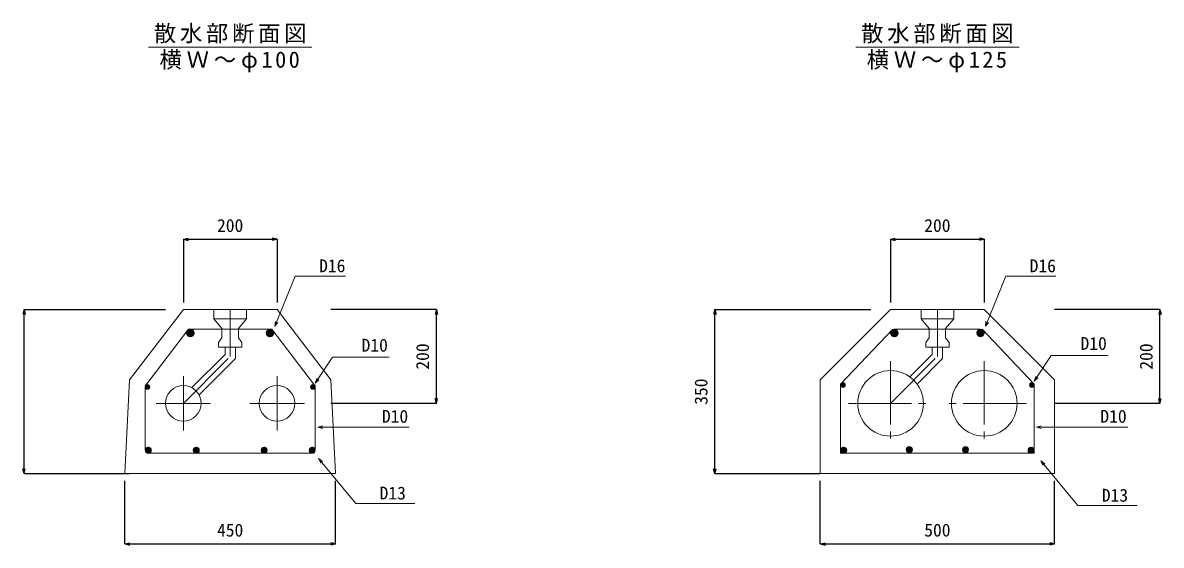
# Model space of a CAD drawing. Units: millimetres, scale not verified. Extents: x -9232 to 7975, y -6572 to 1682.
# Drawn here: x 3721 to 6151, y 258 to 1373 of the extents above; entities that cross this region are included whole.
import ezdxf
from ezdxf.enums import TextEntityAlignment as Align

# ---------------------------------------------------------------- set-up
doc = ezdxf.new("R2010")
doc.units = ezdxf.units.MM
doc.header["$LTSCALE"] = 15
doc.linetypes.add('CHAIN2', pattern=[12, 9, -1, 1, -1])
doc.layers.add('0-1_ブロック', color=2, linetype='Continuous', lineweight=18)
doc.layers.add('0-A', color=7, linetype='Continuous', lineweight=18)
doc.layers.add('0-3_鉄筋', color=4, linetype='Continuous')
doc.layers.add('0-6_寸法', color=4, linetype='Continuous')
doc.styles.add('ＭＳ ゴシック', font='')
doc.styles.get('ＭＳ ゴシック').set_extended_font_data('MS Gothic')

msp = doc.modelspace()

# ---------------------------------------------------------------- linework, layer by layer
at = {"layer": '0-1_ブロック', "color": 3}
for p, q in [((3949.06, 611.06), (4064.06, 761.06)), ((4264.06, 761.06), (4064.06, 761.06)), ((4264.06, 761.06), (4379.06, 611.06)), ((5573.5, 761.06), (5423.5, 611.06)), ((5573.5, 761.06), (5773.5, 761.06)), ((5773.5, 761.06), (5923.5, 611.06)), ((3949.06, 611.06), (3939.06, 411.06)), ((4389.06, 411.06), (4379.06, 611.06)), ((5423.5, 411.06), (5423.5, 611.06)), ((4389.06, 411.06), (3939.06, 411.06))]:
    msp.add_line(p, q, dxfattribs=at)
at = {"layer": '0-1_ブロック', "color": 7}
for p, q in [((4129.06, 741.06), (4129.06, 761.06)), ((4199.06, 741.06), (4199.06, 761.06)), ((5638.5, 741.06), (5638.5, 761.06)), ((5708.5, 741.06), (5708.5, 761.06)), ((4129.06, 741.06), (4146.56, 721.06)), ((4199.06, 741.06), (4129.06, 741.06)), ((5638.5, 741.06), (5656, 721.06)), ((5708.5, 741.06), (5638.5, 741.06)), ((4146.56, 701.06), (4146.56, 721.06)), ((5656, 701.06), (5656, 721.06)), ((4146.56, 701.06), (4139.06, 691.06)), ((4139.06, 681.06), (4139.06, 691.06)), ((4189.06, 681.06), (4139.06, 681.06)), ((4153.06, 665.61), (4153.06, 681.11)), ((4175.06, 656.5), (4175.06, 681.11)), ((4181.56, 701.06), (4189.06, 691.06)), ((4189.06, 681.06), (4189.06, 691.06)), ((5656, 701.06), (5648.5, 691.06)), ((5648.5, 681.06), (5648.5, 691.06)), ((5698.5, 681.06), (5648.5, 681.06)), ((5662.5, 665.61), (5662.5, 681.11)), ((5684.5, 656.5), (5684.5, 681.11)), ((5691, 701.06), (5698.5, 691.06)), ((5698.5, 681.06), (5698.5, 691.06)), ((4082, 594.55), (4153.06, 665.61)), ((4097.55, 579), (4175.06, 656.5)), ((5614.6, 617.72), (5662.5, 665.61)), ((5630.16, 602.16), (5684.5, 656.5))]:
    msp.add_line(p, q, dxfattribs=at)
at = {"layer": '0-1_ブロック', "color": 7, "linetype": 'CHAIN2'}
for p, q in [((4164.06, 761.06), (4164.06, 661.06)), ((5673.5, 761.06), (5673.5, 661.06)), ((4064.06, 561.06), (4164.06, 661.06)), ((5573.5, 561.06), (5673.5, 661.06)), ((5573.5, 651.06), (5573.5, 471.06)), ((5773.5, 651.06), (5773.5, 471.06)), ((4064.06, 502.8), (4064.06, 619.31)), ((4264.06, 502.8), (4264.06, 619.31)), ((4122.31, 561.06), (4005.8, 561.06)), ((4205.8, 561.06), (4322.31, 561.06)), ((5483.5, 561.06), (5663.5, 561.06)), ((5863.5, 561.06), (5683.5, 561.06))]:
    msp.add_line(p, q, dxfattribs=at)
at = {"layer": '0-1_ブロック'}
for p, q in [((4071.07, 710.55), (4079.56, 719.04)), ((4071.26, 712.86), (4077.25, 718.85)), ((4071.4, 708.75), (4081.36, 718.72)), ((4072.02, 707.25), (4082.86, 718.09)), ((4072.87, 705.98), (4084.13, 717.24)), ((4073.93, 704.92), (4085.2, 716.19)), ((4075.19, 704.06), (4086.06, 714.93)), ((4076.67, 703.42), (4086.69, 713.44)), ((4078.45, 703.08), (4087.03, 711.66)), ((4080.73, 703.23), (4086.88, 709.38)), ((4249.66, 703.08), (4241.08, 711.66)), ((4247.38, 703.23), (4241.23, 709.38)), ((4251.44, 703.42), (4241.42, 713.44)), ((4252.93, 704.06), (4242.05, 714.93)), ((4254.19, 704.92), (4242.92, 716.19)), ((4255.24, 705.98), (4243.98, 717.24)), ((4256.09, 707.25), (4245.25, 718.09)), ((4256.72, 708.75), (4246.75, 718.72)), ((4257.04, 710.55), (4248.55, 719.04)), ((4256.85, 712.86), (4250.86, 718.85)), ((4344.09, 599.59), (4253.12, 719.06)), ((5578.28, 719.06), (5467, 602.24)), ((5573.52, 710.55), (5582.01, 719.04)), ((5573.71, 712.86), (5579.7, 718.85)), ((5573.84, 708.75), (5583.81, 718.72)), ((5574.46, 707.25), (5585.31, 718.09)), ((5575.32, 705.98), (5586.57, 717.24)), ((5576.37, 704.92), (5587.64, 716.19)), ((5577.63, 704.06), (5588.5, 714.93)), ((5579.12, 703.42), (5589.14, 713.44)), ((5580.9, 703.08), (5589.48, 711.66)), ((5581.5, 719.06), (5765.5, 719.06)), ((5583.17, 703.23), (5589.32, 709.38)), ((5766.1, 703.08), (5757.52, 711.66)), ((5763.83, 703.23), (5757.68, 709.38)), ((5767.88, 703.42), (5757.86, 713.44)), ((5769.37, 704.06), (5758.5, 714.93)), ((5770.63, 704.92), (5759.36, 716.19)), ((5771.69, 705.98), (5760.43, 717.24)), ((5772.54, 707.25), (5761.7, 718.09)), ((5773.16, 708.75), (5763.19, 718.72)), ((5773.48, 710.55), (5764.99, 719.04)), ((5773.29, 712.86), (5767.3, 718.85)), ((5768.72, 719.06), (5880, 602.24)), ((3982.56, 596.06), (3982.56, 461.06)), ((3982.59, 595.46), (3988.15, 601.02)), ((3987.56, 596.06), (3982.83, 600.78)), ((3982.91, 597.9), (3985.71, 600.71)), ((3983.08, 593.83), (3989.78, 600.53)), ((3983.96, 592.58), (3991.03, 599.65)), ((3985.16, 591.67), (3991.95, 598.45)), ((3986.74, 591.12), (3992.49, 596.87)), ((3989.01, 591.27), (3992.34, 594.6)), ((4341.37, 591.12), (4335.62, 596.87)), ((4339.1, 591.27), (4335.77, 594.6)), ((4342.95, 591.67), (4336.17, 598.45)), ((4344.15, 592.58), (4337.08, 599.65)), ((4345.03, 593.83), (4338.33, 600.53)), ((4345.52, 595.46), (4339.96, 601.02)), ((4340.56, 596.06), (4345.28, 600.78)), ((4345.2, 597.9), (4342.4, 600.71)), ((4345.56, 596.06), (4345.56, 461.06)), ((5467, 454.56), (5467, 602.24)), ((5467, 454.56), (5467, 602.24)), ((5472.78, 595.12), (5467.03, 600.87)), ((5470.51, 595.27), (5467.18, 598.6)), ((5474.36, 595.67), (5467.57, 602.45)), ((5475.56, 596.58), (5468.49, 603.65)), ((5476.44, 597.83), (5469.73, 604.53)), ((5476.93, 599.46), (5471.37, 605.02)), ((5476.61, 601.9), (5473.8, 604.71)), ((5870.07, 599.46), (5875.63, 605.02)), ((5870.39, 601.9), (5873.2, 604.71)), ((5870.56, 597.83), (5877.27, 604.53)), ((5871.44, 596.58), (5878.51, 603.65)), ((5872.65, 595.67), (5879.43, 602.45)), ((5874.22, 595.12), (5879.97, 600.87)), ((5876.49, 595.27), (5879.82, 598.6)), ((5880, 454.56), (5880, 602.24)), ((3982.56, 460.8), (3989.31, 467.55)), ((3982.68, 462.34), (3987.77, 467.43)), ((3982.73, 459.56), (3990.55, 467.38)), ((3983.08, 458.5), (3991.62, 467.03)), ((3983.57, 457.57), (3992.54, 466.54)), ((3983.78, 464.85), (3985.26, 466.33)), ((3984.18, 456.76), (3993.35, 465.94)), ((3984.89, 456.07), (3994.05, 465.22)), ((3985.72, 455.48), (3994.63, 464.39)), ((3986.67, 455.01), (3995.1, 463.45)), ((3987.76, 454.69), (3995.43, 462.36)), ((4085.06, 460.8), (4091.81, 467.55)), ((4085.18, 462.34), (4090.27, 467.43)), ((4085.23, 459.56), (4093.05, 467.38)), ((4085.58, 458.5), (4094.12, 467.03)), ((4086.07, 457.57), (4095.04, 466.54)), ((4086.28, 464.85), (4087.76, 466.33)), ((4086.68, 456.76), (4095.85, 465.94)), ((4087.39, 456.07), (4096.55, 465.22)), ((4088.22, 455.48), (4097.13, 464.39)), ((4089.17, 455.01), (4097.6, 463.45)), ((4090.26, 454.69), (4097.93, 462.36)), ((4237.85, 454.69), (4230.19, 462.36)), ((4238.95, 455.01), (4230.51, 463.45)), ((4239.89, 455.48), (4230.98, 464.39)), ((4240.72, 456.07), (4231.56, 465.22)), ((4241.44, 456.76), (4232.26, 465.94)), ((4242.04, 457.57), (4233.07, 466.54)), ((4242.53, 458.5), (4234, 467.03)), ((4242.88, 459.56), (4235.06, 467.38)), ((4243.05, 460.8), (4236.3, 467.55)), ((4242.93, 462.34), (4237.84, 467.43)), ((4241.83, 464.85), (4240.35, 466.33)), ((4340.35, 454.69), (4332.69, 462.36)), ((4341.45, 455.01), (4333.01, 463.45)), ((4342.39, 455.48), (4333.48, 464.39)), ((4343.22, 456.07), (4334.06, 465.22)), ((4343.94, 456.76), (4334.76, 465.94)), ((4344.54, 457.57), (4335.57, 466.54)), ((4345.03, 458.5), (4336.5, 467.03)), ((4345.38, 459.56), (4337.56, 467.38)), ((4345.55, 460.8), (4338.8, 467.55)), ((4345.43, 462.34), (4340.34, 467.43)), ((4344.33, 464.85), (4342.85, 466.33)), ((5467.01, 460.8), (5473.75, 467.55)), ((5467.13, 462.34), (5472.21, 467.43)), ((5467.18, 459.56), (5475, 467.38)), ((5467.53, 458.5), (5476.06, 467.03)), ((5468.01, 457.57), (5476.99, 466.54)), ((5468.22, 464.85), (5469.71, 466.33)), ((5468.62, 456.76), (5477.79, 465.94)), ((5469.34, 456.07), (5478.49, 465.22)), ((5470.16, 455.48), (5479.08, 464.39)), ((5471.11, 455.01), (5479.55, 463.45)), ((5472.2, 454.69), (5479.87, 462.36)), ((5607.01, 461.8), (5613.75, 468.55)), ((5607.13, 463.34), (5612.21, 468.43)), ((5607.18, 460.56), (5615, 468.38)), ((5607.53, 459.5), (5616.06, 468.03)), ((5608.01, 458.57), (5616.99, 467.54)), ((5608.22, 465.85), (5609.71, 467.33)), ((5608.62, 457.76), (5617.79, 466.94)), ((5609.34, 457.07), (5618.49, 466.22)), ((5610.16, 456.48), (5619.08, 465.39)), ((5611.11, 456.01), (5619.55, 464.45)), ((5612.2, 455.69), (5619.87, 463.36)), ((5613.49, 455.56), (5620, 462.07)), ((5733.52, 455.56), (5727, 462.07)), ((5734.8, 455.69), (5727.13, 463.36)), ((5735.89, 456.01), (5727.46, 464.45)), ((5736.84, 456.48), (5727.92, 465.39)), ((5737.66, 457.07), (5728.51, 466.22)), ((5738.38, 457.76), (5729.21, 466.94)), ((5738.99, 458.57), (5730.01, 467.54)), ((5739.48, 459.5), (5730.94, 468.03)), ((5739.83, 460.56), (5732, 468.38)), ((5740, 461.8), (5733.25, 468.55)), ((5739.87, 463.34), (5734.79, 468.43)), ((5738.78, 465.85), (5737.29, 467.33)), ((5874.8, 454.69), (5867.13, 462.36)), ((5875.89, 455.01), (5867.46, 463.45)), ((5876.84, 455.48), (5867.92, 464.39)), ((5877.66, 456.07), (5868.51, 465.22)), ((5878.38, 456.76), (5869.21, 465.94)), ((5878.99, 457.57), (5870.01, 466.54)), ((5879.48, 458.5), (5870.94, 467.03)), ((5879.83, 459.56), (5872, 467.38)), ((5880, 460.8), (5873.25, 467.55)), ((5879.87, 462.34), (5874.79, 467.43)), ((5878.78, 464.85), (5877.29, 466.33)), ((3989.04, 454.56), (3995.56, 461.07)), ((3990.65, 454.76), (3995.36, 459.46)), ((3991.56, 454.56), (4336.56, 454.56)), ((4091.54, 454.56), (4098.06, 461.07)), ((4093.15, 454.76), (4097.86, 459.46)), ((4236.57, 454.56), (4230.06, 461.07)), ((4234.96, 454.76), (4230.26, 459.46)), ((4339.07, 454.56), (4332.56, 461.07)), ((4337.46, 454.76), (4332.76, 459.46)), ((5467, 454.56), (5880, 454.56)), ((5473.49, 454.56), (5480, 461.07)), ((5475.1, 454.76), (5479.8, 459.46)), ((5615.1, 455.76), (5619.8, 460.46)), ((5731.9, 455.76), (5727.2, 460.46)), ((5873.52, 454.56), (5867, 461.07)), ((5871.9, 454.76), (5867.2, 459.46))]:
    msp.add_line(p, q, dxfattribs=at)
at = {"layer": '0-1_ブロック', "color": 7}
for points in [[(4181.56, 701.06), (4181.56, 721.06), (4199.06, 741.06)], [(5691, 701.06), (5691, 721.06), (5708.5, 741.06)]]:
    msp.add_lwpolyline(points, dxfattribs=at)
at = {"layer": '0-1_ブロック'}
msp.add_lwpolyline([(3984.02, 599.59), (4074.99, 719.06), (4253.12, 719.06)], dxfattribs=at)
at = {"layer": '0-1_ブロック', "color": 3}
msp.add_lwpolyline([(5423.5, 411.06), (5923.5, 411.06), (5923.5, 611.06)], dxfattribs=at)
at = {"layer": '0-1_ブロック'}
for centre, radius in [((4079.06, 711.06), 8), ((4249.06, 711.06), 8), ((5581.5, 711.06), 8), ((5765.5, 711.06), 8), ((3987.56, 596.06), 5), ((4340.56, 596.06), 5), ((5471.96, 600.06), 5), ((5875.04, 600.06), 5), ((3989.06, 461.06), 6.5), ((4091.56, 461.06), 6.5), ((4236.56, 461.06), 6.5), ((4339.06, 461.06), 6.5), ((5473.5, 461.06), 6.5), ((5613.5, 462.06), 6.5), ((5733.5, 462.06), 6.5), ((5873.5, 461.06), 6.5)]:
    msp.add_circle(centre, radius, dxfattribs=at)
at = {"layer": '0-1_ブロック', "color": 7}
for centre, radius in [((5573.5, 561.06), 70), ((5773.5, 561.06), 70), ((4064.06, 561.06), 38), ((4264.06, 561.06), 38)]:
    msp.add_circle(centre, radius, dxfattribs=at)
at = {"layer": '0-3_鉄筋'}
for p, q in [((3939.06, 261.06), (3939.06, 396.06)), ((4389.06, 261.06), (4389.06, 396.06)), ((5423.5, 261.06), (5423.5, 396.06)), ((5923.5, 261.06), (5923.5, 396.06)), ((3939.06, 261.06), (3949.2, 263.77)), ((3939.06, 261.06), (4389.06, 261.06)), ((3939.06, 261.06), (3949.2, 258.34)), ((4389.06, 261.06), (4378.91, 263.77)), ((4389.06, 261.06), (4378.91, 258.34)), ((5423.5, 261.06), (5433.64, 263.77)), ((5423.5, 261.06), (5923.5, 261.06)), ((5423.5, 261.06), (5433.64, 258.34)), ((5923.5, 261.06), (5913.36, 263.77)), ((5923.5, 261.06), (5913.36, 258.34))]:
    msp.add_line(p, q, dxfattribs=at)
at = {"layer": '0-6_寸法'}
for p, q in [((4064.06, 911.06), (4074.2, 913.77)), ((4064.06, 911.06), (4264.06, 911.06)), ((4064.06, 911.06), (4074.2, 908.34)), ((4064.06, 911.06), (4064.06, 776.06)), ((4264.06, 911.06), (4253.91, 913.77)), ((4264.06, 911.06), (4253.91, 908.34)), ((4264.06, 911.06), (4264.06, 776.06)), ((5573.5, 911.06), (5583.64, 913.77)), ((5573.5, 911.06), (5773.5, 911.06)), ((5573.5, 911.06), (5583.64, 908.34)), ((5573.5, 911.06), (5573.5, 776.06)), ((5773.5, 911.06), (5763.36, 913.77)), ((5773.5, 911.06), (5763.36, 908.34)), ((5773.5, 911.06), (5773.5, 776.06)), ((3724.06, 761.06), (3721.34, 750.91)), ((3724.06, 411.06), (3724.06, 761.06)), ((3724.06, 761.06), (3726.77, 750.91)), ((3724.06, 761.06), (4026.25, 761.06)), ((4604.06, 761.06), (4379.06, 761.06)), ((4604.06, 761.06), (4601.34, 750.91)), ((4604.06, 561.06), (4604.06, 761.06)), ((4604.06, 761.06), (4606.77, 750.91)), ((5198.5, 761.06), (5195.78, 750.91)), ((5198.5, 411.06), (5198.5, 761.06)), ((5198.5, 761.06), (5201.22, 750.91)), ((5198.5, 761.06), (5531.07, 761.06)), ((6148.5, 761.06), (5923.5, 761.06)), ((6148.5, 761.06), (6145.78, 750.91)), ((6148.5, 561.06), (6148.5, 761.06)), ((6148.5, 761.06), (6151.22, 750.91)), ((4604.06, 561.06), (4379.06, 561.06)), ((4604.06, 561.06), (4601.34, 571.2)), ((4604.06, 561.06), (4606.77, 571.2)), ((6148.5, 561.06), (5923.5, 561.06)), ((6148.5, 561.06), (6145.78, 571.2)), ((6148.5, 561.06), (6151.22, 571.2)), ((3724.06, 411.06), (3721.34, 421.2)), ((3724.06, 411.06), (3726.77, 421.2)), ((5198.5, 411.06), (5195.78, 421.2)), ((5198.5, 411.06), (5201.22, 421.2)), ((3724.06, 411.06), (3949.06, 411.06)), ((5198.5, 411.06), (5423.5, 411.06))]:
    msp.add_line(p, q, dxfattribs=at)
at = {"layer": '0-A'}
for p, q in [((3989.7, 1320.93), (4338.41, 1320.93)), ((5499.14, 1320.93), (5847.86, 1320.93)), ((4259.46, 725.47), (4260.76, 735.89)), ((4259.46, 725.47), (4265.8, 733.85)), ((5775.91, 725.47), (5777.21, 735.89)), ((5775.91, 725.47), (5782.24, 733.85)), ((4345.68, 604.33), (4382.08, 659.45)), ((4382.08, 659.45), (4503.42, 659.45)), ((5880.16, 608.2), (5916.56, 663.33)), ((5916.56, 663.33), (6037.91, 663.33)), ((4345.68, 604.33), (4349, 614.29)), ((4345.68, 604.33), (4353.53, 611.29)), ((5880.16, 608.2), (5883.48, 618.16)), ((5880.16, 608.2), (5888.02, 615.17)), ((4351.42, 510.31), (4361.57, 513.03)), ((4351.42, 510.31), (4546.36, 510.31)), ((4351.42, 510.31), (4361.57, 507.6)), ((5884.85, 510.31), (5895, 513.03)), ((5884.85, 510.31), (6079.79, 510.31)), ((5884.85, 510.31), (5895, 507.6)), ((4352.84, 443.08), (4357.23, 433.54)), ((5894.3, 438.38), (5898.69, 428.83)), ((4432.01, 347.63), (4558.14, 347.63)), ((5973.47, 342.93), (6099.6, 342.93))]:
    msp.add_line(p, q, dxfattribs=at)
for points in [[(4259.46, 725.47), (4302.99, 832.62), (4410.13, 832.62)], [(5775.91, 725.47), (5819.43, 832.62), (5926.58, 832.62)], [(4432.01, 347.63), (4352.84, 443.08), (4361.41, 437.01)], [(5973.47, 342.93), (5894.3, 438.38), (5902.87, 432.3)]]:
    msp.add_lwpolyline(points, dxfattribs=at)

# ---------------------------------------------------------------- texts
at = {"layer": '0-3_鉄筋', "style": 'ＭＳ ゴシック'}
for s, p in [('450', (4135.93, 268.56)), ('500', (5645.38, 268.56))]:
    msp.add_text(s, height=27.49, dxfattribs=at).set_placement(p, align=Align.BOTTOM_LEFT)
at = {"layer": '0-6_寸法', "style": 'ＭＳ ゴシック'}
for p in [(4135.93, 918.56), (5645.38, 918.56)]:
    msp.add_text('200', height=27.49, dxfattribs=at).set_placement(p, align=Align.BOTTOM_LEFT)
for s, p in [('200', (4596.56, 632.93)), ('200', (6141, 632.93)), ('350', (5191, 557.93))]:
    msp.add_text(s, height=27.49, rotation=90, dxfattribs=at).set_placement(p, align=Align.BOTTOM_LEFT)
at = {"layer": '0-A', "color": 4, "style": 'ＭＳ ゴシック'}
for s, p in [('D16', (4353.88, 832.62)), ('D16', (5870.33, 832.62)), ('D10', (4444.45, 663.07)), ('D10', (5978.93, 666.94)), ('D10', (4487.88, 511.41)), ('D10', (6021.31, 511.41)), ('D13', (4482.91, 347.66)), ('D13', (6024.37, 342.96))]:
    msp.add_text(s, height=27.49, dxfattribs=at).set_placement(p, align=Align.BOTTOM_LEFT)
at = {"layer": '0-A', "char_height": 34.84, "attachment_point": 7, "style": 'ＭＳ ゴシック'}
for s, insert in [('\\T1.17;散水部断面図', (4001.3, 1328.97)), ('\\T1.17;散水部断面図', (5510.74, 1328.97)), ('\\T1.22;横Ｗ～φ100', (4013.18, 1267.63)), ('\\T1.22;横Ｗ～φ125', (5522.62, 1267.63))]:
    msp.add_mtext(s, dxfattribs=dict(at, insert=insert))

doc.saveas('drawing.dxf')
